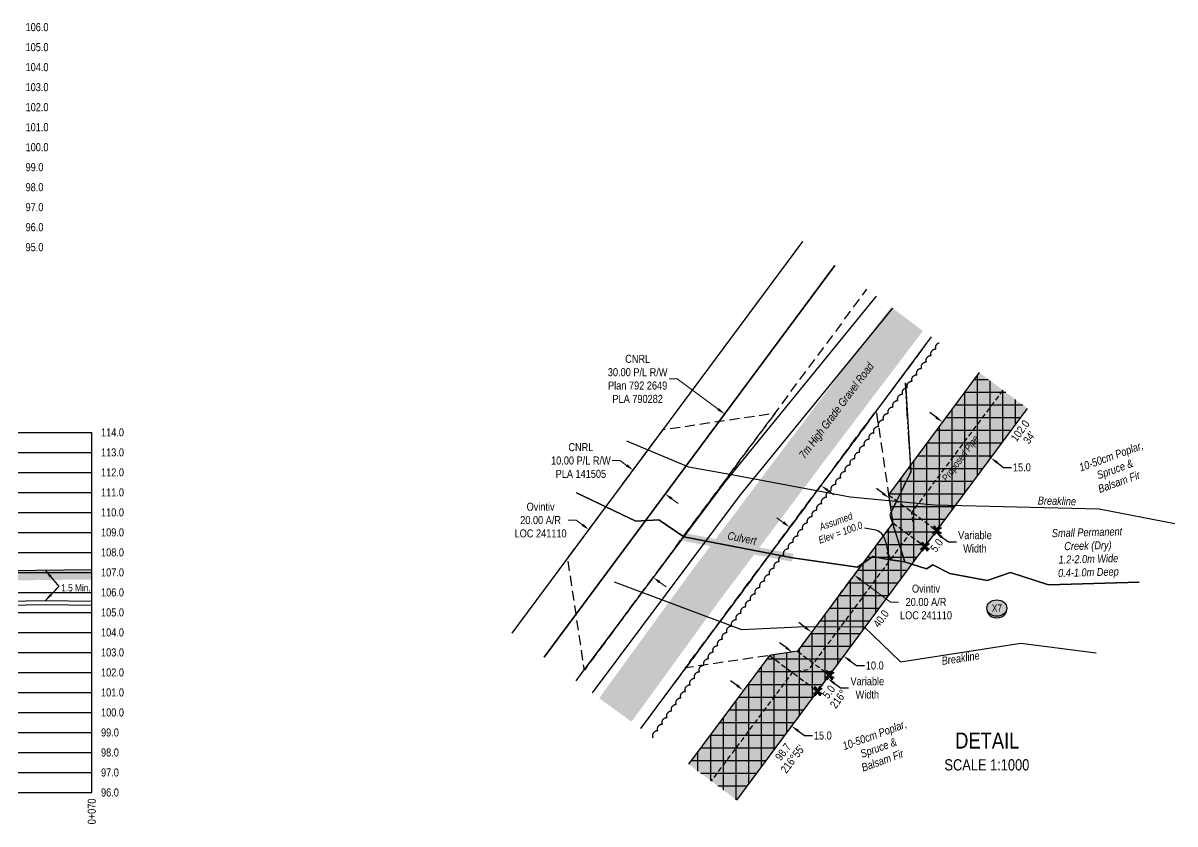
# Model space of a CAD drawing. Extents: x 391873 to 399328, y 6054492 to 6062838.
# Drawn here: x 396064 to 397503, y 6054621 to 6055622 of the extents above; entities that cross this region are included whole.
import ezdxf
from ezdxf.enums import TextEntityAlignment as Align

# ---------------------------------------------------------------- set-up
doc = ezdxf.new("R2010")
doc.units = 0
doc.header["$LTSCALE"] = 5
doc.header["$PDSIZE"] = 0.5
for name, pattern in [('0', [1, 1, 0]), ('foc-ACCESSROAD', [3.75, 2.5, -1.25]), ('foc-TOPO', [1, 0.2, -0.8]), ('foc-TOPO-ephemeral', [6.25, 3.125, -0.625, 0.625, -0.625, 0.625, -0.625]), ('foc-TRAV', [1.875, 1.25, -0.625]), ('UG_PIPE', [1.875, 1.25, -0.625])]:
    doc.linetypes.add(name, pattern=pattern)
doc.layers.get('Defpoints').update_dxf_attribs({"color": 9})
for name, color, linetype, lineweight in [('AS-GENERAL', 48, 'Continuous', 18), ('C-RW-T', 13, 'Continuous', 9), ('F-AR-T', 190, 'Continuous', 9), ('T-TEXT', 48, 'Continuous', 18)]:
    doc.layers.add(name, color=color, linetype=linetype, lineweight=lineweight)
for name, color, linetype in [('AS-PIPE-UG', 44, 'UG_PIPE'), ('AS-ROADS', 254, 'Continuous'), ('C-RW', 13, 'Continuous'), ('DETAIL-T', 7, 'Continuous'), ('F-AR', 190, 'foc-ACCESSROAD'), ('F-RW', 190, 'Continuous'), ('L-BD', 7, 'Continuous'), ('L-BD1', 253, 'Continuous'), ('L-MON', 1, 'Continuous'), ('P-CROSSINGS', 250, 'Continuous'), ('P-CROSSINGS-GRID', 8, 'Continuous'), ('P-CROSSINGS-GROUND', 48, 'foc-TOPO'), ('P-CROSSINGS-LINE', 3, 'Continuous'), ('P-PROPOSED', 10, 'Continuous'), ('P-PROPOSED-H', 21, 'Continuous'), ('P-TEMP-BLUE-BORE-H', 131, 'Continuous'), ('P-TEMP-NO CUT-H', 104, 'Continuous'), ('P-TRAV', 4, 'foc-TRAV'), ('P-TXT', 4, 'Continuous'), ('S-T7', 7, 'Continuous'), ('T-BUSH', 110, '0'), ('T-BUSH-T', 110, 'Continuous'), ('T-CREEK', 160, 'Continuous'), ('T-DRAW', 143, 'foc-TOPO-ephemeral'), ('T-SLOPE', 48, 'Continuous'), ('T-WATER-T', 170, 'Continuous')]:
    doc.layers.add(name, color=color, linetype=linetype)
doc.styles.add('80', font='ARIALN.TTF', dxfattribs={"height": 10})
doc.styles.add('80CG', font='ARIALN.TTF', dxfattribs={"height": 10})
doc.styles.add('80L', font='ARIALN.TTF', dxfattribs={"height": 10})
doc.styles.add('Crossing', font='ARIALN.TTF', dxfattribs={"height": 10})
doc.styles.add('foc-LtypeFont', font='ARIALN.TTF', dxfattribs={"height": 7.35})
doc.linetypes.add('foc-TOPO-flowdirection-NOLINE', pattern='A,0,[">",foc-LtypeFont,S=0.3,R=0,X=0,Y=-0.945],-20,[">",foc-LtypeFont,S=0.3,R=0,X=0,Y=-0.945],0', length=20)
doc.dimstyles.new('Compass 5 000', dxfattribs={"dimscale": 5, "dimtxt": 9, "dimasz": 2, "dimexe": 0.2, "dimexo": 0.0625, "dimgap": 0.5, "dimtad": 0, "dimtih": 1, "dimtoh": 1, "dimzin": 0, "dimdsep": 46, "dimtxsty": '80CG', "dimcen": 0.1, "dimse1": 1, "dimse2": 1, "dimclrd": 256, "dimclrt": 256, "dimaunit": 1, "dimadec": 4, "dimazin": 0, "dimtfac": 0.06, "dimtofl": 0, "dimtmove": 0, "dimatfit": 1, "dimfxl": 0.2, "dimtolj": 1, "dimtzin": 0, "dimlwd": -1, "dimarcsym": 0})

# ---------------------------------------------------------------- blocks, each defined once
blk = doc.blocks.new('*D165')
at = {"layer": 'Defpoints', "color": 0, "transparency": 16777216}
for p in [(396771.1, 6054989), (396764.9, 6054980.6), (396845.1, 6054921)]:
    blk.add_point(p, dxfattribs=at)
at = {"layer": 'F-AR-T', "transparency": 16777216}
for p, q in [((396755.1, 6055000.9), (396745.1, 6055000.9)), ((396763.1, 6054995), (396755.1, 6055000.9)), ((396859.4, 6054923.5), (396867.5, 6054917.5))]:
    blk.add_line(p, q, dxfattribs=at)
for points in [[(396764.1, 6054996.3), (396762.1, 6054993.6), (396771.1, 6054989)], [(396860.4, 6054924.8), (396858.4, 6054922.1), (396851.4, 6054929.4)]]:
    blk.add_solid(points, dxfattribs=at)
at = {"layer": 'F-AR-T', "transparency": 16777216, "insert": (396710.8, 6055000.9), "char_height": 10, "attachment_point": 5, "style": '80CG', "bg_fill": 3, "box_fill_scale": 1.1, "bg_fill_color": 256, "bg_fill_true_color": 13158600, "bg_fill_transparency": 0}
blk.add_mtext('\\A1;Ovintiv\\P20.00 A/R\\PLOC 241110', dxfattribs=at)
blk = doc.blocks.new('*D166')
at = {"layer": 'Defpoints', "color": 0, "transparency": 16777216}
for p in [(397012.4, 6054979.1), (397102.2, 6054932.4), (397092.7, 6054919.6)]:
    blk.add_point(p, dxfattribs=at)
at = {"layer": 'F-AR-T', "transparency": 16777216}
for p, q in [((397013.9, 6054997.9), (397005.9, 6055003.9)), ((397110.3, 6054926.5), (397147.8, 6054898.6)), ((397147.8, 6054898.6), (397157.8, 6054898.6))]:
    blk.add_line(p, q, dxfattribs=at)
for points in [[(397014.9, 6054999.3), (397012.9, 6054996.6), (397022, 6054992)], [(397111.3, 6054927.8), (397109.3, 6054925.1), (397102.2, 6054932.4)]]:
    blk.add_solid(points, dxfattribs=at)
at = {"layer": 'F-AR-T', "transparency": 16777216, "insert": (397192.1, 6054898.6), "char_height": 10, "attachment_point": 5, "style": '80CG', "bg_fill": 3, "box_fill_scale": 1.1, "bg_fill_color": 256, "bg_fill_true_color": 13158600, "bg_fill_transparency": 0}
blk.add_mtext('\\A1;Ovintiv\\P20.00 A/R\\PLOC 241110', dxfattribs=at)
blk = doc.blocks.new('*D164')
at = {"layer": 'Defpoints', "color": 0, "transparency": 16777216}
for p in [(397288.8, 6055225.9), (397349, 6055181.2), (397272.9, 6055078.7)]:
    blk.add_point(p, dxfattribs=at)
at = {"layer": 'P-TXT', "transparency": 16777216}
for p, q in [((397204.7, 6055129.3), (397196.7, 6055135.2)), ((397281, 6055072.7), (397289, 6055066.7)), ((397289, 6055066.7), (397299, 6055066.7))]:
    blk.add_line(p, q, dxfattribs=at)
for points in [[(397205.7, 6055130.6), (397203.7, 6055127.9), (397212.7, 6055123.3)], [(397282, 6055074), (397280, 6055071.4), (397272.9, 6055078.7)]]:
    blk.add_solid(points, dxfattribs=at)
at = {"layer": 'P-TXT', "transparency": 16777216, "insert": (397311.8, 6055066.7), "char_height": 10, "attachment_point": 5, "style": '80CG'}
blk.add_mtext('\\A1;15.0', dxfattribs=at)
blk = doc.blocks.new('*D167')
at = {"layer": 'Defpoints', "color": 0, "transparency": 16777216}
for p in [(397046.1, 6054856.8), (397089.3, 6054831.1), (397086.3, 6054827)]:
    blk.add_point(p, dxfattribs=at)
at = {"layer": 'P-TXT', "transparency": 16777216}
for p, q in [((397041.1, 6054866.8), (397033.1, 6054872.8)), ((397097.3, 6054825.2), (397105.4, 6054819.2)), ((397105.4, 6054819.2), (397115.4, 6054819.2))]:
    blk.add_line(p, q, dxfattribs=at)
for points in [[(397042.1, 6054868.2), (397040.1, 6054865.5), (397049.2, 6054860.9)], [(397098.3, 6054826.5), (397096.3, 6054823.8), (397089.3, 6054831.1)]]:
    blk.add_solid(points, dxfattribs=at)
at = {"layer": 'P-TXT', "transparency": 16777216, "insert": (397128.1, 6054819.2), "char_height": 10, "attachment_point": 5, "style": '80CG'}
blk.add_mtext('\\A1;10.0', dxfattribs=at)
blk = doc.blocks.new('*D168')
at = {"layer": 'Defpoints', "color": 0, "transparency": 16777216}
for p in [(397024.4, 6054743.6), (396914.1, 6054720.8), (396974.3, 6054676.2)]:
    blk.add_point(p, dxfattribs=at)
at = {"layer": 'P-TXT', "transparency": 16777216}
for p, q in [((396956.2, 6054794.2), (396948.1, 6054800.2)), ((397032.4, 6054737.7), (397040.5, 6054731.7)), ((397040.5, 6054731.7), (397050.5, 6054731.7))]:
    blk.add_line(p, q, dxfattribs=at)
for points in [[(396957.1, 6054795.6), (396955.2, 6054792.9), (396964.2, 6054788.3)], [(397033.4, 6054739), (397031.4, 6054736.3), (397024.4, 6054743.6)]]:
    blk.add_solid(points, dxfattribs=at)
at = {"layer": 'P-TXT', "transparency": 16777216, "insert": (397063.2, 6054731.7), "char_height": 10, "attachment_point": 5, "style": '80CG'}
blk.add_mtext('\\A1;15.0', dxfattribs=at)
blk = doc.blocks.new('*D169')
at = {"layer": 'Defpoints', "color": 0, "transparency": 16777216}
for p in [(397146, 6055028.2), (397203.8, 6054985.4), (397203.9, 6054985.6)]:
    blk.add_point(p, dxfattribs=at)
at = {"layer": 'P-TXT', "transparency": 16777216}
for p, q in [((397138.1, 6055034.4), (397130.1, 6055040.3)), ((397211.9, 6054979.6), (397220, 6054973.7)), ((397220, 6054973.7), (397230, 6054973.7))]:
    blk.add_line(p, q, dxfattribs=at)
for points in [[(397139.1, 6055035.7), (397137.1, 6055033), (397146.1, 6055028.4)], [(397212.9, 6054981), (397210.9, 6054978.3), (397203.9, 6054985.6)]]:
    blk.add_solid(points, dxfattribs=at)
at = {"layer": 'P-TXT', "transparency": 16777216, "insert": (397253.2, 6054973.7), "char_height": 10, "attachment_point": 5, "style": '80CG'}
blk.add_mtext('\\A1;Variable\\PWidth', dxfattribs=at)
blk = doc.blocks.new('*D170')
at = {"layer": 'Defpoints', "color": 0, "transparency": 16777216}
for p in [(397025.7, 6054836.2), (397069.5, 6054803.1), (397069.8, 6054803.6)]:
    blk.add_point(p, dxfattribs=at)
at = {"layer": 'P-TXT', "transparency": 16777216}
for p, q in [((397017.3, 6054841.7), (397009.2, 6054847.6)), ((397077.5, 6054797.1), (397085.5, 6054791.2)), ((397085.5, 6054791.2), (397095.5, 6054791.2))]:
    blk.add_line(p, q, dxfattribs=at)
for points in [[(397018.3, 6054843), (397016.3, 6054840.3), (397025.3, 6054835.7)], [(397078.5, 6054798.5), (397076.5, 6054795.8), (397069.5, 6054803.1)]]:
    blk.add_solid(points, dxfattribs=at)
at = {"layer": 'P-TXT', "transparency": 16777216, "insert": (397118.8, 6054791.2), "char_height": 10, "attachment_point": 5, "style": '80CG'}
blk.add_mtext('\\A1;Variable\\PWidth', dxfattribs=at)
blk = doc.blocks.new('TEMP')
h = blk.add_hatch(color=255)
h.dxf.hatch_style = 1
h.paths.add_polyline_path([(0, 0.25), (-0.67, 1.15), (-0.67, 0.67), (-1.15, 0.67), (-0.25, 0), (-1.15, -0.67), (-0.67, -0.67), (-0.67, -1.15), (0, -0.25), (0.67, -1.15), (0.67, -0.67), (1.15, -0.67), (0.25, 0), (1.15, 0.67), (0.67, 0.67), (0.67, 1.15)])
h.paths.add_polyline_path([(0.57, 0.85), (0.57, 0.57), (0.85, 0.57), (0.08, 0), (0.85, -0.57), (0.57, -0.57), (0.57, -0.85), (0, -0.08), (-0.57, -0.85), (-0.57, -0.57), (-0.85, -0.57), (-0.08, 0), (-0.85, 0.57), (-0.57, 0.57), (-0.57, 0.85), (0, 0.08)], flags=16)
h = blk.add_hatch(color=1)
h.dxf.hatch_style = 1
h.paths.add_polyline_path([(0, 0.08), (-0.57, 0.85), (-0.57, 0.57), (-0.85, 0.57), (-0.08, 0), (-0.85, -0.57), (-0.57, -0.57), (-0.57, -0.85), (0, -0.08), (0.57, -0.85), (0.57, -0.57), (0.85, -0.57), (0.08, 0), (0.85, 0.57), (0.57, 0.57), (0.57, 0.85)])
at = {"color": 1}
for p, q in [((-0.08, 0), (0.08, 0)), ((0, 0.08), (0, -0.08))]:
    blk.add_line(p, q, dxfattribs=at)
at = {"color": 255, "flags": 128}
blk.add_lwpolyline([(-0.25, 0), (-1.15, 0.67), (-0.67, 0.67), (-0.67, 1.15), (0, 0.25), (0.67, 1.15), (0.67, 0.67), (1.15, 0.67), (0.25, 0), (1.15, -0.67), (0.67, -0.67), (0.67, -1.15), (0, -0.25), (-0.67, -1.15), (-0.67, -0.67), (-1.15, -0.67)], close=True, dxfattribs=at)
at = {"color": 1, "flags": 128}
blk.add_lwpolyline([(-0.08, 0), (-0.85, 0.57), (-0.57, 0.57), (-0.57, 0.85), (0, 0.08), (0.57, 0.85), (0.57, 0.57), (0.85, 0.57), (0.08, 0), (0.85, -0.57), (0.57, -0.57), (0.57, -0.85), (0, -0.08), (-0.57, -0.85), (-0.57, -0.57), (-0.85, -0.57)], close=True, dxfattribs=at)
blk = doc.blocks.new('*D171')
at = {"layer": 'C-RW-T', "transparency": 16777216}
for p, q in [((396810.2, 6055075.3), (396800.2, 6055075.3)), ((396818.2, 6055069.3), (396810.2, 6055075.3)), ((396874.5, 6055027.6), (396882.5, 6055021.7))]:
    blk.add_line(p, q, dxfattribs=at)
for points in [[(396819.2, 6055070.7), (396817.3, 6055068), (396826.3, 6055063.4)], [(396875.5, 6055029), (396873.5, 6055026.3), (396866.4, 6055033.6)]]:
    blk.add_solid(points, dxfattribs=at)
at = {"layer": 'Defpoints', "color": 0, "transparency": 16777216}
for p in [(396826.3, 6055063.4), (396830.1, 6055068.5), (396870.3, 6055038.7)]:
    blk.add_point(p, dxfattribs=at)
at = {"layer": 'C-RW-T', "transparency": 16777216, "insert": (396761.1, 6055075.3), "char_height": 10, "attachment_point": 5, "style": '80CG'}
blk.add_mtext('\\A1;CNRL\\P10.00 P/L R/W\\PPLA 141505', dxfattribs=at)
blk = doc.blocks.new('*D172')
at = {"layer": 'C-RW-T', "transparency": 16777216}
for p, q in [((396881.5, 6055177.3), (396871.5, 6055177.3)), ((396932.6, 6055139.5), (396881.5, 6055177.3)), ((397069, 6055038.2), (397077.1, 6055032.3))]:
    blk.add_line(p, q, dxfattribs=at)
for points in [[(396933.6, 6055140.8), (396931.6, 6055138.1), (396940.6, 6055133.5)], [(397070, 6055039.6), (397068, 6055036.9), (397061, 6055044.2)]]:
    blk.add_solid(points, dxfattribs=at)
at = {"layer": 'Defpoints', "color": 0, "transparency": 16777216}
for p in [(397061, 6055044.2), (396816.3, 6054965.9), (396936.7, 6054876.6)]:
    blk.add_point(p, dxfattribs=at)
at = {"layer": 'C-RW-T', "transparency": 16777216, "insert": (396832, 6055177.3), "char_height": 10, "attachment_point": 5, "style": '80CG'}
blk.add_mtext('\\A1;CNRL\\P30.00 P/L R/W\\PPlan 792 2649\\PPLA 790282', dxfattribs=at)
blk = doc.blocks.new('xing2')
h = blk.add_hatch(color=50)
h.dxf.hatch_style = 1
edge = h.paths.add_edge_path()
edge.add_ellipse((0, 0), major_axis=(-12.5, 0), ratio=0.816297, start_angle=0, end_angle=360)
h = blk.add_hatch(color=250)
h.dxf.hatch_style = 1
edge = h.paths.add_edge_path()
edge.add_ellipse((0, -2), major_axis=(-12.5, 0), ratio=0.816297, start_angle=0, end_angle=180)
edge.add_line((12.5, -2), (12.5, 0))
edge.add_ellipse((0, 0), major_axis=(-12.5, 0), ratio=0.816297, start_angle=0, end_angle=180, ccw=False)
edge.add_line((-12.5, 0), (-12.5, -2))
at = {"color": 250}
blk.add_ellipse((0, 0), major_axis=(-12.5, 0), ratio=0.816297, dxfattribs=at)
blk.add_ellipse((0, -2), major_axis=(-12.5, 0), ratio=0.816297, start_param=0, end_param=3.141593, dxfattribs=at)
at = {"color": 250, "style": 'Crossing'}
blk.add_attdef('CROSSING', text='', height=9, dxfattribs=at).set_placement((0.1, 0), align=Align.MIDDLE_CENTER)
at = {"color": 250, "style": 'Crossing', "flags": 1}
for tag, p in [('OWNER', (0.1, -12.5)), ('DESCRIPTION', (0.1, -25.8)), ('LOCATION', (0.1, -39.3)), ('DWG_REF', (0.1, -52.8))]:
    blk.add_attdef(tag, text='', height=9, dxfattribs=at).set_placement(p, align=Align.MIDDLE_CENTER)

msp = doc.modelspace()

# ---------------------------------------------------------------- hatches: boundary and pattern name
at = {"layer": 'P-CROSSINGS-GROUND', "linetype": 'ByBlock'}
h = msp.add_hatch(dxfattribs=at)
h.set_pattern_fill('EARTH', color=256, scale=2.499033, angle=45)
h.set_pattern_definition([(45, (-4971.438, -5806.822), (0, 22.44196021), [15.86886225, -15.86886225]), (45, (-4975.646, -5802.614), (0, 22.44196021), [15.86886225, -15.86886225]), (45, (-4979.854, -5798.406), (0, 22.44196021), [15.86886225, -15.86886225]), (135, (-4979.854, -5795.601), (-22.44196021, 0), [15.86886225, -15.86886225]), (135, (-4975.646, -5791.393), (-22.44196021, 0), [15.86886225, -15.86886225]), (135, (-4971.438, -5787.185), (-22.44196021, 0), [15.86886225, -15.86886225])])
h.paths.add_polyline_path([(396150.34, 6054926.734), (395940.271, 6054924.228), (395722.482, 6054912.638), (395632.48, 6054873.006), (395580.074, 6054859.788), (395514.027, 6054770.551), (395467.684, 6054762.564), (395465.083, 6054758.283), (395452.653, 6054745.565), (395433.962, 6054756.456), (395431.063, 6054765.876), (395397.849, 6054771.018), (395308.301, 6054847.023), (395218.95, 6054923.533), (394981.974, 6054933.406), (394809.741, 6054940.114), (394750.882, 6054939.105), (394750.882, 6054951.102), (394809.872, 6054952.114), (394982.457, 6054945.391), (395223.598, 6054935.345), (395316.083, 6054856.151), (395403.03, 6054782.355), (395440.32, 6054776.582), (395444.049, 6054764.461), (395450.611, 6054760.638), (395455.545, 6054765.686), (395460.268, 6054773.458), (395507.247, 6054781.555), (395572.983, 6054870.37), (395628.569, 6054884.39), (395719.655, 6054924.5), (395939.881, 6054936.22), (396150.34, 6054938.73)])
at = {"layer": 'P-PROPOSED-H'}
h = msp.add_hatch(color=256, dxfattribs=at)
h.dxf.hatch_style = 1
h.paths.add_polyline_path([(397318.846, 6055140.527), (397258.636, 6055185.196), (397145.374, 6055032.525), (397150.556, 6054997.566), (397031.483, 6054837.062), (396996.516, 6054831.872), (396895.65, 6054695.909), (396955.86, 6054651.24)])
at = {"layer": 'P-TEMP-BLUE-BORE-H'}
h = msp.add_hatch(color=256, dxfattribs=at)
h.dxf.hatch_style = 1
h.paths.add_polyline_path([(397318.846, 6055140.527), (397258.636, 6055185.196), (397145.374, 6055032.525), (397150.556, 6054997.566), (397031.483, 6054837.062), (396996.516, 6054831.872), (396895.65, 6054695.909), (396955.86, 6054651.24)])
at = {"layer": 'P-TEMP-NO CUT-H'}
h = msp.add_hatch(dxfattribs=at)
h.set_pattern_fill('ANSI37', color=256, scale=4.998067, angle=45)
h.set_pattern_definition([(90, (-2845.2, -6268.61), (-15.86886225, 3e-15), []), (180, (-2845.2, -6268.61), (-3e-15, -15.86886225), [])])
h.paths.add_polyline_path([(397318.846, 6055140.527), (397258.636, 6055185.196), (397145.374, 6055032.525), (397150.556, 6054997.566), (397031.483, 6054837.062), (396996.516, 6054831.872), (396895.65, 6054695.909), (396955.86, 6054651.24)])

# ---------------------------------------------------------------- linework, layer by layer
at = {"layer": 'AS-GENERAL', "const_width": 9.996, "flags": 128}
msp.add_lwpolyline([(397025.636, 6054953.803), (396889.801, 6054979.763)], dxfattribs=at)
at = {"layer": 'AS-PIPE-UG', "flags": 128}
msp.add_lwpolyline([(397288.094, 6055163.342), (397173.936, 6055010.27), (397176.794, 6054990.991), (397045.388, 6054813.862), (397025.226, 6054810.869), (396923.874, 6054674.97)], dxfattribs=at)
at = {"layer": 'AS-ROADS', "const_width": 49.981, "flags": 128}
msp.add_lwpolyline([(396804.211, 6054763.745), (396913.151, 6054913.943), (397056.976, 6055105.553), (397168.262, 6055252.242)], dxfattribs=at)
at = {"layer": 'C-RW'}
for points in [[(396675.082, 6054859.543), (397038.071, 6055348.828)], [(396715.234, 6054829.755), (397078.241, 6055319.027)], [(397078.241, 6055319.027), (396715.234, 6054829.755)], [(397198.645, 6055229.702), (396835.659, 6054740.415)]]:
    msp.add_lwpolyline(points, dxfattribs=at)
at = {"layer": 'F-AR', "flags": 128}
for points in [[(396755.359, 6054799.987), (397118.358, 6055289.265)], [(397198.645, 6055229.702), (396835.659, 6054740.415)]]:
    msp.add_lwpolyline(points, dxfattribs=at)
for points in [[(397003.644, 6055134.697), (396765.448, 6054813.582), (396755.079, 6054883.454), (396744.704, 6054953.406), (396863.802, 6055113.963), (396933.847, 6055124.404), (397003.644, 6055134.697)], [(397031.483, 6054837.062), (396891.651, 6054816.306), (397129.853, 6055137.407), (397150.569, 6054997.649), (397031.483, 6054837.062)]]:
    msp.add_lwpolyline(points, close=True, dxfattribs=at)
at = {"layer": 'F-RW'}
for points in [[(396755.256, 6054800.064), (396765.41, 6054813.669), (396940.529, 6055047.675), (397130.177, 6055280.497)], [(397150.267, 6055265.593), (396960.224, 6055032.286), (396775.154, 6054785.302)]]:
    msp.add_lwpolyline(points, dxfattribs=at)
at = {"layer": 'P-CROSSINGS-GRID', "color": 8}
for p, q in [((394750.882, 6055110.503), (396150.34, 6055110.503)), ((396150.34, 6054660.677), (396150.34, 6055110.503)), ((394750.882, 6055085.512), (396150.34, 6055085.512)), ((394750.882, 6055060.522), (396150.34, 6055060.522)), ((394750.882, 6055035.532), (396150.34, 6055035.532)), ((394750.882, 6055010.541), (396150.34, 6055010.541)), ((394750.882, 6054985.551), (396150.34, 6054985.551)), ((394750.882, 6054960.561), (396150.34, 6054960.561)), ((394750.882, 6054935.57), (396150.34, 6054935.57)), ((394750.882, 6054910.58), (396150.34, 6054910.58)), ((394750.882, 6054885.59), (396150.34, 6054885.59)), ((394750.882, 6054860.599), (396150.34, 6054860.599)), ((394750.882, 6054835.609), (396150.34, 6054835.609)), ((394750.882, 6054810.619), (396150.34, 6054810.619)), ((394750.882, 6054785.628), (396150.34, 6054785.628)), ((394750.882, 6054760.638), (396150.34, 6054760.638)), ((394750.882, 6054735.648), (396150.34, 6054735.648)), ((394750.882, 6054710.657), (396150.34, 6054710.657)), ((394750.882, 6054685.667), (396150.34, 6054685.667)), ((394750.882, 6054660.677), (396150.34, 6054660.677))]:
    msp.add_line(p, q, dxfattribs=at)
at = {"layer": 'P-CROSSINGS-LINE', "flags": 128}
msp.add_lwpolyline([(396150.34, 6054938.73), (395939.881, 6054936.22), (395719.655, 6054924.5), (395628.569, 6054884.39), (395572.983, 6054870.37), (395507.247, 6054781.555), (395460.268, 6054773.458), (395455.545, 6054765.686), (395450.611, 6054760.638), (395444.049, 6054764.461), (395440.32, 6054776.582), (395403.03, 6054782.355), (395316.083, 6054856.151), (395223.598, 6054935.345), (394982.457, 6054945.391), (394809.872, 6054952.114), (394750.882, 6054951.102)], dxfattribs=at)
at = {"layer": 'P-PROPOSED', "flags": 128}
for points in [[(397258.636, 6055185.196), (397145.374, 6055032.525), (397150.556, 6054997.566), (397031.483, 6054837.062), (396996.516, 6054831.872), (396895.65, 6054695.909)], [(396955.86, 6054651.24), (397318.846, 6055140.527)], [(394750.882, 6054913.433), (394818.798, 6054914.281), (395068.681, 6054904.314), (395197.963, 6054869.529), (395352.653, 6054754.869), (395400.162, 6054715.283), (395450.611, 6054710.563), (395514.814, 6054714.08), (395652.271, 6054799.09), (395741.76, 6054824.827), (395920.984, 6054897.729), (396092.434, 6054900.554), (396150.34, 6054899.796)], [(394750.882, 6054908.435), (394818.729, 6054909.281), (395067.922, 6054899.342), (395195.749, 6054864.949), (395349.562, 6054750.939), (395398.154, 6054710.451), (395450.515, 6054705.552), (395516.36, 6054709.159), (395654.314, 6054794.477), (395743.397, 6054820.098), (395922.001, 6054892.747), (396092.443, 6054895.555), (396150.34, 6054894.798)]]:
    msp.add_lwpolyline(points, dxfattribs=at)
at = {"layer": 'P-TRAV', "flags": 128}
for points in [[(397145.374, 6055032.525), (397205.584, 6054987.856)], [(397150.556, 6054997.566), (397190.696, 6054967.787)], [(396996.516, 6054831.872), (397056.727, 6054787.203)], [(397031.483, 6054837.062), (397071.623, 6054807.283)]]:
    msp.add_lwpolyline(points, dxfattribs=at)
at = {"layer": 'T-BUSH', "flags": 128}
msp.add_lwpolyline([(396850.096, 6054729.704, -0.05232999), (396851.363, 6054729.832, -0.52056705), (396857.13, 6054737.997, -0.52056705), (396862.896, 6054746.162, -0.52056705), (396868.663, 6054754.327, -0.52056705), (396874.429, 6054762.493, -0.52056705), (396880.196, 6054770.658, -0.52056705), (396885.963, 6054778.823, -0.52056705), (396891.729, 6054786.988, -0.52056705), (396897.496, 6054795.153, -0.52056705), (396903.262, 6054803.318, -0.52056705), (396909.029, 6054811.483, -0.52056705), (396914.796, 6054819.648, -0.52056705), (396920.562, 6054827.813, -0.52056705), (396926.329, 6054835.978, -0.52056705), (396932.096, 6054844.144, -0.52056705), (396937.862, 6054852.309, -0.52056705), (396943.629, 6054860.474, -0.52056705), (396949.395, 6054868.639, -0.52056705), (396955.313, 6054876.695, -0.52056705), (396961.237, 6054884.747, -0.52056705), (396967.161, 6054892.798, -0.52056705), (396973.085, 6054900.85, -0.52056705), (396979.008, 6054908.902, -0.52056705), (396984.932, 6054916.954, -0.52056705), (396990.856, 6054925.006, -0.52056705), (396996.78, 6054933.057, -0.52056705), (397002.704, 6054941.109, -0.52056705), (397008.627, 6054949.161, -0.52056705), (397014.551, 6054957.213, -0.52056705), (397020.475, 6054965.265, -0.52056705), (397026.399, 6054973.317, -0.52056705), (397032.322, 6054981.368, -0.52056705), (397038.246, 6054989.42, -0.52056705), (397044.17, 6054997.472, -0.52056705), (397050.094, 6055005.524, -0.52056705), (397056.018, 6055013.576, -0.52056705), (397061.941, 6055021.627, -0.52056705), (397067.865, 6055029.679, -0.52056705), (397073.789, 6055037.731, -0.52056705), (397079.713, 6055045.783, -0.52056705), (397085.636, 6055053.835, -0.52056705), (397091.56, 6055061.886, -0.52056705), (397097.501, 6055069.926, -0.52056705), (397103.442, 6055077.965, -0.52056705), (397109.383, 6055086.004, -0.52056705), (397115.324, 6055094.043, -0.52056705), (397121.265, 6055102.082, -0.52056705), (397127.206, 6055110.121, -0.52056705), (397133.147, 6055118.16, -0.52056705), (397139.088, 6055126.199, -0.52056705), (397145.029, 6055134.239, -0.52056705), (397150.97, 6055142.278, -0.52056705), (397156.911, 6055150.317, -0.52056705), (397162.852, 6055158.356, -0.52056705), (397168.793, 6055166.395, -0.52056705), (397174.734, 6055174.434, -0.52056705), (397180.675, 6055182.473, -0.52056705), (397186.616, 6055190.512, -0.52056705), (397192.557, 6055198.551, -0.52056705), (397198.498, 6055206.59, -0.52056705), (397204.439, 6055214.63, -0.42358305), (397208.47, 6055222.413, -0.42358305)], format="xyb", dxfattribs=at)
at = {"layer": 'T-CREEK', "flags": 128}
msp.add_lwpolyline([(397458.15, 6054923.267), (397345.006, 6054920.238), (397297.436, 6054935.393), (397268.576, 6054925.353), (397221.761, 6054934.173), (397200.726, 6054945.053), (397192.736, 6054939.893), (397165.236, 6054948.683), (397144.751, 6054951.523), (397125.746, 6054955.573), (397106.361, 6054941.998), (397025.286, 6054953.688), (396889.701, 6054979.918), (396858.376, 6055001.238), (396829.736, 6054999.558), (396755.611, 6055034.773)], dxfattribs=at)
at = {"layer": 'T-CREEK', "linetype": 'foc-TOPO-flowdirection-NOLINE', "flags": 128}
msp.add_lwpolyline([(396755.611, 6055034.773), (396829.736, 6054999.558), (396858.376, 6055001.238), (396889.701, 6054979.918), (397025.286, 6054953.688), (397106.361, 6054941.998), (397125.746, 6054955.573), (397144.751, 6054951.523), (397165.236, 6054948.683), (397192.736, 6054939.893), (397200.726, 6054945.053), (397221.761, 6054934.173), (397268.576, 6054925.353), (397297.436, 6054935.393), (397345.006, 6054920.238), (397458.15, 6054923.267)], dxfattribs=at)
at = {"layer": 'T-DRAW', "flags": 128}
msp.add_lwpolyline([(397165.801, 6054948.613), (397146.991, 6055007.493), (397173.351, 6055061.263), (397166.291, 6055172.428)], dxfattribs=at)
at = {"layer": 'T-DRAW', "linetype": 'foc-TOPO-flowdirection-NOLINE', "flags": 128}
msp.add_lwpolyline([(397166.291, 6055172.428), (397173.351, 6055061.263), (397146.991, 6055007.493), (397165.801, 6054948.613)], dxfattribs=at)
at = {"layer": 'T-SLOPE', "flags": 128}
for points in [[(396818.056, 6055100.118), (396895.316, 6055067.468), (396947.136, 6055058.388), (397097.201, 6055029.988), (397202.646, 6055019.893), (397408.391, 6055015.013), (397502.993, 6054996.849)], [(396802.831, 6054923.643), (396961.851, 6054864.213), (397041.626, 6054868.068), (397114.836, 6054867.723), (397160.331, 6054824.008), (397310.716, 6054847.183), (397404.531, 6054835.285)]]:
    msp.add_lwpolyline(points, dxfattribs=at)

# ---------------------------------------------------------------- block references
at = {"layer": 'L-MON', "color": 5, "xscale": 4.998066850000019, "yscale": 4.998066850000019, "zscale": 4.998066850000019}
for p in [(397071.623, 6054807.283), (397056.727, 6054787.203)]:
    msp.add_blockref('TEMP', p, dxfattribs=at)
at = {"layer": 'P-CROSSINGS', "xscale": 0.99961337, "yscale": 0.99961337, "zscale": 0.99961337}
msp.add_blockref('xing2', (397280.546, 6054891.045), dxfattribs=at).add_auto_attribs({'CROSSING': 'X7'})

# ---------------------------------------------------------------- texts
at = {"style": '80'}
msp.add_text('0+070', height=9.9961, rotation=90, dxfattribs=at).set_placement((396150.253, 6054653.011), align=Align.MIDDLE_RIGHT)
at = {"insert": (396112.194, 6054920.811), "char_height": 8.9965, "attachment_point": 1, "style": '80L'}
msp.add_mtext_dynamic_manual_height_columns('1.5 Min.', width=45.31074, gutter_width=45, heights=[0], dxfattribs=at)
at = {"layer": 'DETAIL-T', "color": 3, "insert": (397214.622, 6054735.505), "char_height": 19.99227, "width": 105.4648, "attachment_point": 1, "style": '80CG'}
msp.add_mtext('\\pi13.934;DETAIL\\P\\pi0.46271;{\\H0.7x;SCALE 1:1000}', dxfattribs=at)
at = {"layer": 'L-BD', "insert": (397047.315, 6054992.31), "char_height": 8.99652, "attachment_point": 1, "rotation": 20, "style": '80L'}
msp.add_mtext_dynamic_manual_height_columns('\\pi11.251;{\\fArial Narrow|b0|i1|c0|p34;Assumed\\P\\pi4.3868;Elev = 100.0}', width=65.96849, gutter_width=45, heights=[0], dxfattribs=at)
at = {"layer": 'L-BD1', "style": '80L'}
for s, rotation, p in [('102.0', 53.4295, (397309.605, 6055112.538)), ("34'", 53.4295, (397321.045, 6055104.051)), ('5.0', 53.4295, (397205.344, 6054969.34)), ('40.0', 53.4295, (397135.853, 6054877.853)), ('5.0', 53.4295, (397070.622, 6054786.385)), ('216°', 53.4295, (397082.664, 6054777.451)), ('98.7', 53.0706, (397013.525, 6054711.437)), ("216°55'", 53.0706, (397025.511, 6054702.428))]:
    msp.add_text(s, height=9.9961, rotation=rotation, dxfattribs=at).set_placement(p, align=Align.MIDDLE)
at = {"layer": 'S-T7', "style": '80'}
for s, p in [('106.0', (396067.602, 6055616.741)), ('105.0', (396067.602, 6055591.75)), ('104.0', (396067.602, 6055566.76)), ('103.0', (396067.602, 6055541.77)), ('102.0', (396067.602, 6055516.779)), ('101.0', (396067.602, 6055491.789)), ('100.0', (396067.602, 6055466.799)), ('99.0', (396067.602, 6055441.808)), ('98.0', (396067.602, 6055416.818)), ('97.0', (396067.602, 6055391.828)), ('96.0', (396067.602, 6055366.837)), ('95.0', (396067.602, 6055341.847)), ('114.0', (396161.867, 6055110.503)), ('113.0', (396161.867, 6055085.512)), ('112.0', (396161.867, 6055060.522)), ('111.0', (396161.867, 6055035.532)), ('110.0', (396161.867, 6055010.541)), ('109.0', (396161.867, 6054985.551)), ('108.0', (396161.867, 6054960.561)), ('107.0', (396161.867, 6054935.57)), ('106.0', (396161.867, 6054910.58)), ('105.0', (396161.867, 6054885.59)), ('104.0', (396161.867, 6054860.599)), ('103.0', (396161.867, 6054835.609)), ('102.0', (396161.867, 6054810.619)), ('101.0', (396161.867, 6054785.628)), ('100.0', (396161.867, 6054760.638)), ('99.0', (396161.867, 6054735.648)), ('98.0', (396161.867, 6054710.657)), ('97.0', (396161.867, 6054685.667)), ('96.0', (396161.867, 6054660.677))]:
    msp.add_text(s, height=9.9961, dxfattribs=at).set_placement(p, align=Align.MIDDLE_LEFT)
at = {"layer": 'T-BUSH-T', "char_height": 9.99613, "attachment_point": 1, "rotation": 20, "style": '80L'}
for insert in [(397380.442, 6055070.324), (397085.011, 6054722.216)]:
    msp.add_mtext_dynamic_manual_height_columns('\\pi1.8057;{\\fArial Narrow|b0|i1|c0|p34;10-50cm Poplar,\\P\\pi19.33;Spruce & \\P\\pi14.778;Balsam Fir}', width=84.77381, gutter_width=50, heights=[0], dxfattribs=dict(at, insert=insert))
at = {"layer": 'T-TEXT', "attachment_point": 1, "style": '80L'}
for s, width, gutter_width, insert, char_height, rotation in [('\\pi3.6092;{\\fArial Narrow|b0|i1|c0|p34;7m High Grade Gravel Road}', 151.50779, 50, (397030.442, 6055079.934), 9.99613, 53.162465), ('\\pi0.30656;{\\fArial Narrow|b0|i1|c0|p34;Proposed Pipe}', 67.46722, 45, (397210.871, 6055053.384), 8.99652, 53.285075), ('\\pi36.408;{\\fArial Narrow|b0|i1|c0|p34;Breakline}', 119.76883, 50, (397295.46, 6055031.259), 9.99613, 358.641274), ('\\pi0.57532;{\\fArial Narrow|b0|i1|c0|p34;Culvert}', 36.82578, 50, (396944.883, 6054986.777), 9.99613, 349.18043), ('\\pi36.408;{\\fArial Narrow|b0|i1|c0|p34;Breakline}', 119.76883, 50, (397174.927, 6054824.226), 9.99613, 8.76062)]:
    msp.add_mtext_dynamic_manual_height_columns(s, width=width, gutter_width=gutter_width, heights=[0], dxfattribs=dict(at, insert=insert, char_height=char_height, rotation=rotation))
at = {"layer": 'T-WATER-T', "insert": (397333.007, 6054989.109), "char_height": 9.99613, "attachment_point": 1, "rotation": 1.533409, "style": '80L'}
msp.add_mtext_dynamic_manual_height_columns('\\pi16.153;{\\fArial Narrow|b0|i1|c0|p34;Small Permanent \\P\\pi31.157;Creek (Dry)\\P\\pi23.643;1.2-2.0m Wide\\P\\pi22.539;0.4-1.0m Deep}', width=119.76883, gutter_width=50, heights=[0], dxfattribs=at)

# ---------------------------------------------------------------- dimensions: what is measured, and where the dimension line sits
at = {"layer": 'C-RW-T'}
dim = msp.add_linear_dim(base=(397061.009, 6055044.178), p1=(396816.26, 6054965.905), p2=(396936.671, 6054876.576), angle=323.429492, text='CNRL\\P30.00 P/L R/W\\PPlan 792 2649\\PPLA 790282', dimstyle='Compass 5 000', dxfattribs=at)
dim.commit()
dim.dimension.update_dxf_attribs({"geometry": '*D172', "text_midpoint": (396832.044, 6055177.339), "dimtype": 161})
dim = msp.add_aligned_dim(p1=(396870.252, 6055038.701), p2=(396830.081, 6055068.502), distance=6.387, text='CNRL\\P10.00 P/L R/W\\PPLA 141505', dimstyle='Compass 5 000', dxfattribs=at)
dim.commit()
dim.dimension.update_dxf_attribs({"geometry": '*D171', "text_midpoint": (396761.127, 6055075.289)})
at = {"layer": 'P-TXT'}
for base, p1, p2, picture, middle in [((397272.947, 6055078.657), (397288.835, 6055225.903), (397349.046, 6055181.235), '*D164', (397311.762, 6055066.741)), ((397024.392, 6054743.618), (396914.139, 6054720.831), (396974.35, 6054676.163), '*D168', (397063.207, 6054731.702))]:
    dim = msp.add_linear_dim(base=base, p1=p1, p2=p2, angle=323.429492, text='15.0', dimstyle='Compass 5 000', dxfattribs=at)
    dim.commit()
    dim.dimension.update_dxf_attribs({"geometry": picture, "text_midpoint": middle, "dimtype": 161})
dim = msp.add_aligned_dim(p1=(397025.664, 6054836.198), p2=(397069.808, 6054803.57), distance=-0.601, text='Variable\\PWidth', dimstyle='Compass 5 000', dxfattribs=at)
dim.commit()
dim.dimension.update_dxf_attribs({"geometry": '*D170', "text_midpoint": (397118.77, 6054791.199)})

# ---------------------------------------------------------------- leaders
at = {"path_type": 1}
for points in [[(396092.434, 6054938.039), (396109.234, 6054917.852)], [(396092.434, 6054900.554), (396109.234, 6054917.852)]]:
    msp.add_leader(points, dimstyle='Compass 5 000', override={"dimgap": 0.5, "dimtad": 0}, dxfattribs=at)
at = {"layer": 'L-BD', "path_type": 1}
msp.add_leader([(397147.572, 6054951.633), (397133.882, 6054986.396), (397115.216, 6054991.004)], dimstyle='Compass 5 000', override={"dimgap": 0.5, "dimtad": 0}, dxfattribs=at)

# ---------------------------------------------------------------- next in the draw order: dimensions: what is measured, and where the dimension line sits
at = {"layer": 'F-AR-T'}
for base, p1, p2, angle, picture, middle in [((396771.121, 6054988.996), (396845.135, 6054921.009), (396764.862, 6054980.561), 143.429103, '*D165', (396710.768, 6055000.913)), ((397102.228, 6054932.423), (397012.439, 6054979.13), (397092.703, 6054919.584), 323.429492, '*D166', (397192.096, 6054898.611))]:
    dim = msp.add_linear_dim(base=base, p1=p1, p2=p2, angle=angle, text='Ovintiv\\P20.00 A/R\\PLOC 241110', dimstyle='Compass 5 000', override={"dimtfill": 1}, dxfattribs=at)
    dim.commit()
    dim.dimension.update_dxf_attribs({"geometry": picture, "text_midpoint": middle, "dimtype": 161})

# ---------------------------------------------------------------- next in the draw order: block references
at = {"layer": 'L-MON', "color": 5, "xscale": 4.998066850000019, "yscale": 4.998066850000019, "zscale": 4.998066850000019}
for p in [(397205.584, 6054987.856), (397190.696, 6054967.787)]:
    msp.add_blockref('TEMP', p, dxfattribs=at)

# ---------------------------------------------------------------- next in the draw order: dimensions: what is measured, and where the dimension line sits
at = {"layer": 'P-TXT'}
for base, p1, p2, text, picture, middle in [((397203.894, 6054985.577), (397146.009, 6055028.243), (397203.761, 6054985.398), 'Variable\\PWidth', '*D169', (397253.193, 6054973.661)), ((397089.302, 6054831.113), (397046.121, 6054856.794), (397086.261, 6054827.015), '10.0', '*D167', (397128.116, 6054819.197))]:
    dim = msp.add_linear_dim(base=base, p1=p1, p2=p2, angle=323.429492, text=text, dimstyle='Compass 5 000', dxfattribs=at)
    dim.commit()
    dim.dimension.update_dxf_attribs({"geometry": picture, "text_midpoint": middle, "dimtype": 161})

doc.saveas('drawing.dxf')
